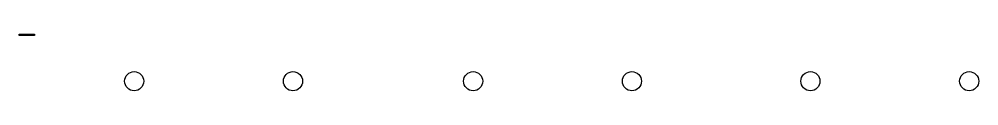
# Model space of a CAD drawing. Header units: centimetres. Extents: x -10.9 to 8, y 2.8 to 3.9.
import ezdxf

# ---------------------------------------------------------------- set-up
doc = ezdxf.new("R2010")
doc.units = ezdxf.units.CM
doc.header["$MEASUREMENT"] = 0
doc.header["$XCLIPFRAME"] = 0
doc.layers.add('Camada 1', color=7, linetype='Continuous')
picture_1 = doc.add_image_def('image1.jpg', size_in_pixel=(1559, 128))

msp = doc.modelspace()

# ---------------------------------------------------------------- linework, layer by layer
at = {"layer": 'Camada 1', "color": 7}
for centre in [(-8.626, 2.97), (-5.509, 2.97), (-1.973, 2.97), (1.144, 2.97), (4.647, 2.97), (7.764, 2.97)]:
    msp.add_ellipse(centre, major_axis=(0, 0.188), ratio=1, dxfattribs=at)

# ---------------------------------------------------------------- pictures from other files: only their frames are drawn
at = {"layer": 'Camada 1', "color": 0}
image = msp.add_image(picture_1, insert=(-10.74, 2.149), size_in_units=(21.653, 1.778), dxfattribs=at)
image.set_boundary_path([(-10.74, 2.15), (10.92, 3.93)])
image.dxf.flags = 3

doc.saveas('drawing.dxf')
